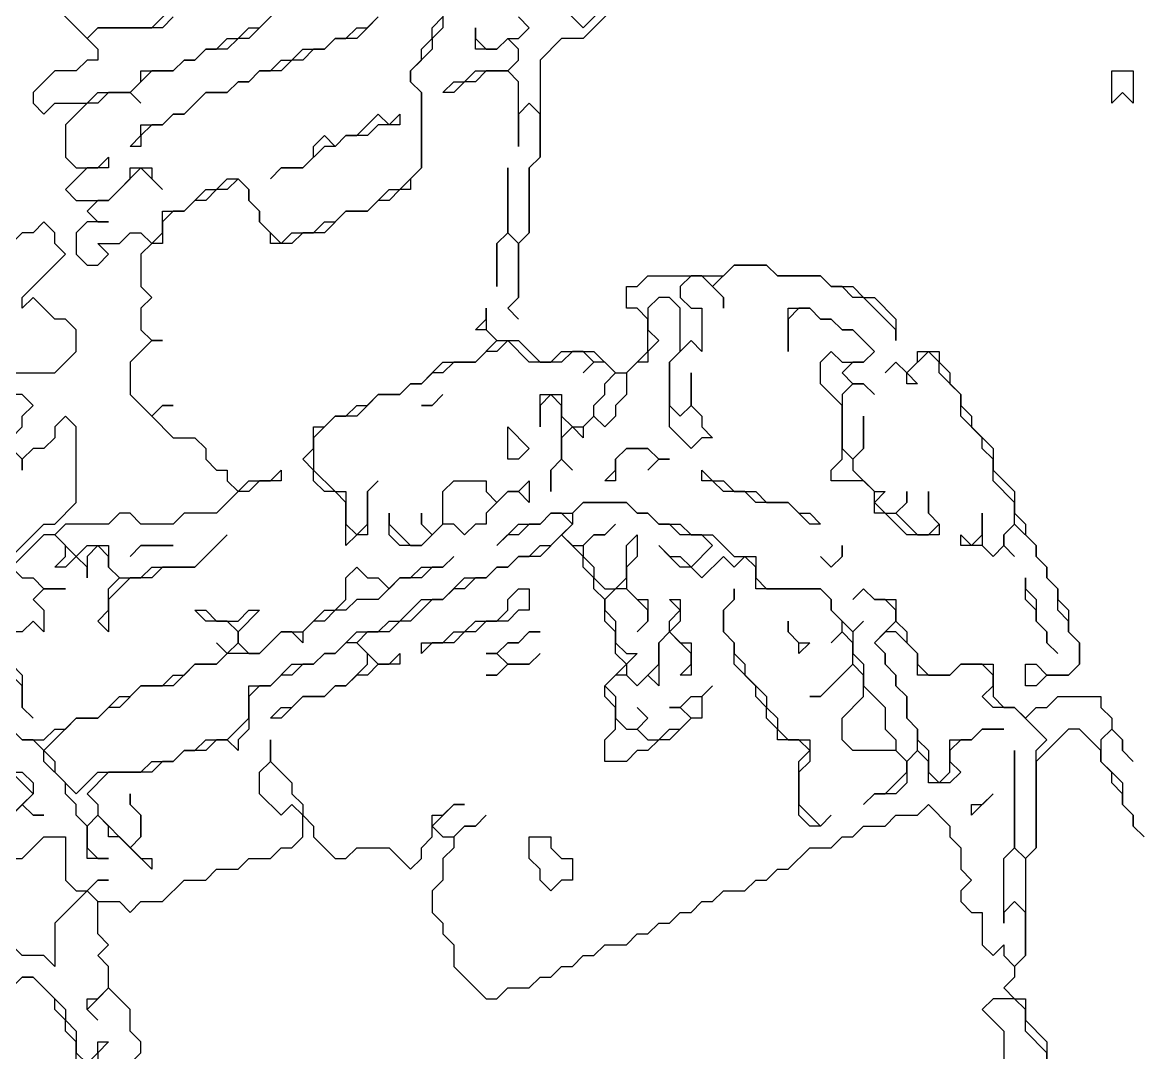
# Model space of a CAD drawing. Header units: metres. Extents: x 0 to 96.9, y 0 to 54.3.
# Drawn here: x 27.5 to 37.85, y 17 to 26.55 of the extents above; entities that cross this region are included whole.
import ezdxf

# ---------------------------------------------------------------- set-up
doc = ezdxf.new("R2010")
doc.units = ezdxf.units.M

msp = doc.modelspace()

# ---------------------------------------------------------------- linework, layer by layer
for points in [[(33.5, 27.2), (32.7, 26.4), (32.5, 26.4), (32.3, 26.2), (32.3, 25.3), (32.2, 25.2), (32.2, 24.6), (32.1, 24.5), (32.1, 24), (32, 23.9), (32.1, 23.8), (32, 23.9), (32.1, 24), (32.1, 24.5), (32, 24.6), (31.9, 24.5), (31.9, 24.1), (31.9, 24.5), (32, 24.6), (32, 25.2), (32, 24.6), (32.1, 24.5), (32.2, 24.6), (32.2, 25.2), (32.3, 25.3), (32.3, 25.7), (32.2, 25.8), (32.1, 25.7), (32.1, 25.4), (32.1, 26), (32, 26.1), (31.8, 26.1), (31.7, 26), (31.6, 26), (31.5, 25.9), (31.4, 25.9), (31.5, 26), (31.6, 26), (31.7, 26.1), (32, 26.1), (32.1, 26.2), (32.1, 26.3), (32, 26.4), (31.9, 26.3), (31.7, 26.3), (31.7, 26.5), (31.7, 26.4), (31.8, 26.3), (31.9, 26.3), (32, 26.4), (32.1, 26.4), (32.2, 26.5), (32.1, 26.6)], [(32.3, 26.9), (32.7, 26.5), (33.2, 27)], [(27.8, 26.7), (28.1, 26.4), (28.2, 26.5), (28.7, 26.5), (29, 26.8)], [(31.4, 26.7), (31.4, 26.5), (31.3, 26.4), (31.3, 26.3), (31.1, 26.1), (31.1, 26), (31.2, 25.9), (31.2, 25.2), (31.1, 25.1), (31.1, 25), (31, 25), (30.9, 24.9), (30.8, 24.9), (30.7, 24.8), (30.5, 24.8), (30.3, 24.6), (30.1, 24.6), (30, 24.5), (29.8, 24.5), (29.8, 24.6), (29.7, 24.7), (29.7, 24.8), (29.6, 24.9), (29.6, 25), (29.5, 25.1), (29.4, 25), (29.3, 25), (29.2, 24.9), (29.1, 24.9), (29, 24.8), (28.9, 24.8), (28.8, 24.7), (28.8, 24.5), (28.7, 24.5), (28.6, 24.4), (28.6, 24.1), (28.7, 24), (28.6, 23.9), (28.6, 23.7), (28.7, 23.6), (28.8, 23.6), (28.7, 23.6), (28.5, 23.4), (28.5, 23.1), (28.7, 22.9), (28.8, 23), (28.9, 23), (28.8, 23), (28.7, 22.9), (28.9, 22.7), (29.1, 22.7), (29.2, 22.6), (29.2, 22.5), (29.3, 22.4), (29.4, 22.4), (29.4, 22.3), (29.5, 22.2), (29.6, 22.3), (29.8, 22.3), (29.9, 22.4), (29.9, 22.3), (29.7, 22.3), (29.6, 22.2), (29.5, 22.2), (29.3, 22), (29, 22), (28.9, 21.9), (28.6, 21.9), (28.5, 22), (28.4, 22), (28.3, 21.9), (27.9, 21.9), (27.8, 21.8), (28, 21.6), (28.1, 21.7), (28.3, 21.7), (28.3, 21.5), (28.4, 21.4), (28.6, 21.4), (28.7, 21.5), (29.1, 21.5), (29.4, 21.8), (29.1, 21.5), (28.8, 21.5), (28.7, 21.4), (28.5, 21.4), (28.3, 21.2), (28.3, 20.9), (28.2, 21), (28.3, 21.1), (28.3, 21.3), (28.4, 21.4), (28.3, 21.5), (28.3, 21.6), (28.2, 21.7), (28.1, 21.6), (28.1, 21.4), (28.1, 21.5), (28, 21.6), (27.9, 21.5), (27.8, 21.5), (27.9, 21.6), (27.9, 21.7), (27.8, 21.8), (27.7, 21.8), (27.4, 21.5), (27.5, 21.4), (27.6, 21.4), (27.7, 21.3), (27.9, 21.3), (27.7, 21.3), (27.6, 21.2), (27.7, 21.1), (27.7, 20.9), (27.6, 21), (27.5, 20.9), (27.2, 20.9)], [(28.9, 26.6), (28.8, 26.5), (28.2, 26.5), (28.1, 26.4), (28.2, 26.3), (28.2, 26.2), (28.1, 26.2), (28, 26.1), (27.8, 26.1), (27.6, 25.9), (27.6, 25.8), (27.7, 25.7), (27.8, 25.8), (28.1, 25.8), (28.2, 25.9), (28.5, 25.9), (28.6, 26), (28.6, 26.1), (28.9, 26.1), (29, 26.2), (29.1, 26.2), (29.2, 26.3), (29.3, 26.3), (29.4, 26.4), (29.5, 26.4), (29.6, 26.5), (29.7, 26.5), (29.9, 26.7)], [(29.8, 26.6), (29.6, 26.4), (29.5, 26.4), (29.4, 26.3), (29.2, 26.3), (29.1, 26.2), (29, 26.2), (28.9, 26.1), (28.7, 26.1), (28.5, 25.9), (28.6, 25.8), (28.5, 25.9), (28.3, 25.9), (28.2, 25.8), (28.1, 25.8), (27.9, 25.6), (27.9, 25.3), (28, 25.2), (28.2, 25.2), (28.3, 25.3), (28.3, 25.2), (28.1, 25.2), (27.9, 25), (28, 24.9), (28.3, 24.9), (28.5, 25.1), (28.5, 25.2), (28.7, 25.2), (28.7, 25.1), (28.8, 25), (28.6, 25.2), (28.3, 24.9), (28.2, 24.9), (28.1, 24.8), (28.2, 24.7), (28.3, 24.7), (28.1, 24.7), (28, 24.6), (28, 24.4), (28.1, 24.3), (28.2, 24.3), (28.3, 24.4), (28.2, 24.5), (28.4, 24.5), (28.5, 24.6), (28.6, 24.6), (28.7, 24.5), (28.8, 24.6), (28.8, 24.8), (29, 24.8), (29.2, 25), (29.3, 25), (29.4, 25.1), (29.5, 25.1), (29.6, 25), (29.6, 24.9), (29.7, 24.8), (29.7, 24.7), (29.9, 24.5), (30, 24.6), (30.2, 24.6), (30.3, 24.7), (30.4, 24.7), (30.5, 24.8), (30.7, 24.8), (30.9, 25), (31, 25), (31.2, 25.2), (31.2, 25.9), (31.1, 26), (31.1, 26.1), (31.2, 26.2), (31.2, 26.3), (31.3, 26.4), (31.3, 26.5), (31.4, 26.6)], [(30.8, 26.6), (30.6, 26.4), (30.4, 26.4), (30.3, 26.3), (30.2, 26.3), (30.1, 26.2), (30, 26.2), (29.9, 26.1), (29.7, 26.1), (29.6, 26), (29.5, 26), (29.4, 25.9), (29.2, 25.9), (29, 25.7), (28.9, 25.7), (28.8, 25.6), (28.7, 25.6), (28.6, 25.5), (28.6, 25.4), (28.5, 25.4), (28.6, 25.5), (28.6, 25.6), (28.8, 25.6), (28.9, 25.7), (29, 25.7), (29.2, 25.9), (29.4, 25.9), (29.5, 26), (29.6, 26), (29.7, 26.1), (29.8, 26.1), (29.9, 26.2), (30, 26.2), (30.1, 26.3), (30.3, 26.3), (30.4, 26.4), (30.5, 26.4), (30.6, 26.5), (30.7, 26.5), (30.8, 26.6)], [(27.3, 23.3), (27.8, 23.3), (28, 23.5), (28, 23.7), (27.9, 23.8), (27.8, 23.8), (27.6, 24), (27.5, 23.9), (27.5, 24), (27.9, 24.4), (27.8, 24.5), (27.8, 24.6), (27.7, 24.7), (27.6, 24.6), (27.5, 24.6), (27.4, 24.5)], [(27.4, 22.7), (27.5, 22.8), (27.5, 22.9), (27.6, 23), (27.5, 23.1), (27.2, 23.1)], [(27.1, 21.3), (27.7, 21.9), (27.8, 21.9), (28, 22.1), (28, 22.8), (27.9, 22.9), (27.8, 22.8), (27.8, 22.7), (27.7, 22.6), (27.6, 22.6), (27.5, 22.5), (27.5, 22.4), (27.5, 22.5), (27.3, 22.7)], [(27.2, 20.2), (27.5, 19.9), (27.7, 19.9), (27.8, 20), (27.9, 20), (28, 20.1), (28.2, 20.1), (28.4, 20.3), (28.5, 20.3), (28.6, 20.4), (28.8, 20.4), (28.9, 20.5), (29, 20.5), (29.1, 20.6), (29.3, 20.6), (29.4, 20.7), (29.3, 20.8), (29.4, 20.7), (29.5, 20.8), (29.5, 20.9), (29.4, 21), (29.2, 21), (29.1, 21.1), (29.2, 21.1), (29.3, 21), (29.5, 21), (29.6, 21.1), (29.7, 21.1), (29.5, 20.9), (29.5, 20.8), (29.6, 20.7), (29.7, 20.7), (29.9, 20.9), (30.1, 20.9), (30.3, 21.1), (30.4, 21.1), (30.5, 21.2), (30.5, 21.4), (30.6, 21.5), (30.7, 21.4), (30.8, 21.4), (30.9, 21.3), (31, 21.4), (31.1, 21.4), (31.2, 21.5), (31.4, 21.5), (31.5, 21.6), (31.4, 21.5), (31.3, 21.5), (31.2, 21.4), (31, 21.4), (30.8, 21.2), (30.6, 21.2), (30.5, 21.1), (30.4, 21.1), (30.3, 21), (30.2, 21), (30.1, 20.9), (30.1, 20.8), (30, 20.9), (29.9, 20.9), (29.7, 20.7), (29.4, 20.7), (29.3, 20.6), (29.1, 20.6), (28.9, 20.4), (28.6, 20.4), (28.4, 20.2), (28.3, 20.2), (28.2, 20.1), (28, 20.1), (27.7, 19.8), (27.8, 19.7), (27.8, 19.6), (28, 19.4), (28.2, 19.6), (28.6, 19.6), (28.7, 19.7), (28.9, 19.7), (29, 19.8), (29.1, 19.8), (29.2, 19.9), (29.4, 19.9), (29.6, 20.1), (29.6, 20.4), (29.8, 20.4), (30, 20.6), (30.2, 20.6), (30.3, 20.7), (30.4, 20.7), (30.6, 20.9), (30.8, 20.9), (30.9, 21), (31, 21), (31.2, 21.2), (31.4, 21.2), (31.6, 21.4), (31.8, 21.4), (31.9, 21.5), (32, 21.5), (32.1, 21.6), (32.2, 21.6), (32.3, 21.7), (32.4, 21.7), (32.6, 21.9), (32.5, 22), (32.4, 22), (32.3, 21.9), (32.2, 21.9), (32.1, 21.8), (32, 21.8), (31.9, 21.7), (32.1, 21.9), (32.3, 21.9), (32.4, 22), (32.6, 22), (32.7, 22.1), (33.1, 22.1), (33.2, 22), (33.3, 22), (33.4, 21.9), (33.6, 21.9), (33.7, 21.8), (33.9, 21.8), (34.1, 21.6), (34.3, 21.6), (34.3, 21.4), (34.4, 21.3), (34.9, 21.3), (35, 21.2), (35, 21.1), (35.2, 20.9), (35.3, 21), (35.2, 20.9), (35.2, 20.7), (35.3, 20.6), (35.3, 20.4), (35.5, 20.2), (35.5, 20), (35.6, 19.9), (35.6, 19.8), (35.7, 19.7), (35.8, 19.8), (35.8, 20), (35.7, 20.1), (35.7, 20.3), (35.6, 20.4), (35.6, 20.5), (35.5, 20.6), (35.5, 20.7), (35.4, 20.8), (35.6, 21), (35.6, 21.1), (35.5, 21.2), (35.4, 21.2), (35.3, 21.3), (35.2, 21.2), (35.3, 21.3), (35.4, 21.2), (35.6, 21.2), (35.6, 21), (35.7, 20.9), (35.7, 20.8), (35.8, 20.7), (35.8, 20.6), (35.9, 20.5), (36.1, 20.5), (36.2, 20.6), (36.5, 20.6), (36.5, 20.3), (36.6, 20.2), (36.7, 20.2), (36.8, 20.1), (36.9, 20.2), (37, 20.2), (37.1, 20.3), (37.5, 20.3), (37.5, 20.2), (37.6, 20.1), (37.6, 20), (37.7, 19.9), (37.7, 19.8), (37.8, 19.7), (37.7, 19.8), (37.7, 19.9), (37.6, 20), (37.5, 19.9), (37.5, 19.7), (37.7, 19.5), (37.7, 19.3), (37.8, 19.2), (37.8, 19.1), (37.9, 19)], [(27.4, 18.8), (27.5, 18.8), (27.7, 19), (27.9, 19), (27.9, 18.6), (28, 18.5), (28.1, 18.5), (28.2, 18.6), (28.3, 18.6), (28.2, 18.6), (28.1, 18.5), (28.2, 18.4), (28.4, 18.4), (28.5, 18.3), (28.6, 18.4), (28.8, 18.4), (29, 18.6), (29.2, 18.6), (29.3, 18.7), (29.5, 18.7), (29.6, 18.8), (29.8, 18.8), (29.9, 18.9), (30, 18.9), (30.1, 19), (30.1, 19.2), (30, 19.3), (29.9, 19.2), (29.7, 19.4), (29.7, 19.6), (29.8, 19.7), (29.8, 19.9), (29.8, 19.7), (30, 19.5), (30, 19.4), (30.1, 19.3), (30.1, 19.2), (30.2, 19.1), (30.2, 19), (30.4, 18.8), (30.5, 18.8), (30.6, 18.9), (30.9, 18.9), (31.1, 18.7), (31.2, 18.8), (31.2, 18.9), (31.3, 19), (31.3, 19.2), (31.4, 19.2), (31.5, 19.3), (31.6, 19.3), (31.5, 19.3), (31.3, 19.1), (31.4, 19), (31.5, 19), (31.6, 19.1), (31.7, 19.1), (31.8, 19.2), (31.7, 19.1), (31.6, 19.1), (31.5, 19), (31.5, 18.9), (31.4, 18.8), (31.4, 18.6), (31.3, 18.5), (31.3, 18.3), (31.4, 18.2), (31.4, 18.1), (31.5, 18), (31.5, 17.8), (31.8, 17.5), (31.9, 17.5), (32, 17.6), (32.2, 17.6), (32.3, 17.7), (32.4, 17.7), (32.5, 17.8), (32.6, 17.8), (32.7, 17.9), (32.8, 17.9), (32.9, 18), (33.1, 18), (33.2, 18.1), (33.3, 18.1), (33.4, 18.2), (33.5, 18.2), (33.6, 18.3), (33.7, 18.3), (33.8, 18.4), (33.9, 18.4), (34, 18.5), (34.2, 18.5), (34.3, 18.6), (34.4, 18.6), (34.5, 18.7), (34.6, 18.7), (34.8, 18.9), (35, 18.9), (35.1, 19), (35.2, 19), (35.3, 19.1), (35.5, 19.1), (35.6, 19.2), (35.8, 19.2), (35.9, 19.3), (36.1, 19.1), (36.1, 19), (36.2, 18.9), (36.2, 18.7), (36.3, 18.6), (36.2, 18.5), (36.2, 18.4), (36.3, 18.3), (36.4, 18.3), (36.4, 18), (36.5, 17.9), (36.6, 18), (36.6, 17.9), (36.7, 17.8), (36.8, 17.9), (36.8, 18.3), (36.7, 18.4), (36.6, 18.3), (36.6, 18.2), (36.6, 18.8), (36.7, 18.9), (36.7, 19.8), (36.7, 18.9), (36.8, 18.8), (36.9, 18.9), (36.9, 19.8), (37, 19.9), (36.7, 20.2), (36.5, 20.2), (36.4, 20.3), (36.5, 20.4), (36.5, 20.5), (36.4, 20.6), (36.2, 20.6), (36.1, 20.5), (35.8, 20.5), (35.8, 20.7), (35.6, 20.9), (35.5, 20.9), (35.4, 20.8), (35.5, 20.7), (35.5, 20.6), (35.6, 20.5), (35.6, 20.4), (35.7, 20.3), (35.7, 20.1), (35.8, 20), (35.8, 19.9), (35.9, 19.8), (35.9, 19.6), (36, 19.5), (36.1, 19.6), (36.1, 19.9), (36.3, 19.9), (36.4, 20), (36.6, 20), (36.4, 20), (36.3, 19.9), (36.2, 19.9), (36.1, 19.8), (36.1, 19.7), (36.2, 19.6), (36.1, 19.5), (35.9, 19.5), (35.9, 19.7), (35.8, 19.8), (35.7, 19.7), (35.7, 19.5), (35.6, 19.4), (35.4, 19.4), (35.3, 19.3), (35.4, 19.4), (35.5, 19.4), (35.7, 19.6), (35.7, 19.7), (35.6, 19.8), (35.2, 19.8), (35.1, 19.9), (35.1, 20.1), (35.3, 20.3), (35.3, 20.5), (35.2, 20.6), (34.9, 20.3), (34.8, 20.3), (34.9, 20.3), (35.2, 20.6), (35.2, 20.8), (35.1, 20.9), (35, 20.8), (35.1, 20.9), (35.1, 21), (35, 21.1), (35, 21.2), (34.9, 21.3), (34.3, 21.3), (34.3, 21.5), (34.2, 21.6), (34.1, 21.5), (34, 21.6), (33.8, 21.4), (33.7, 21.5), (33.6, 21.5), (33.4, 21.7), (33.5, 21.6), (33.6, 21.6), (33.7, 21.5), (33.9, 21.7), (33.8, 21.8), (33.6, 21.8), (33.5, 21.9), (33.4, 21.9), (33.3, 22), (33.2, 22), (33.1, 22.1), (32.7, 22.1), (32.6, 22), (32.6, 21.9), (32.5, 21.8), (32.6, 21.7), (32.7, 21.7), (32.8, 21.8), (32.9, 21.8), (33, 21.9), (32.9, 21.8), (32.8, 21.8), (32.7, 21.7), (32.7, 21.6), (32.8, 21.5), (32.8, 21.4), (32.9, 21.3), (33, 21.3), (33.1, 21.4), (33.1, 21.7), (33.2, 21.8), (33.2, 21.6), (33.1, 21.5), (33.1, 21.3), (33.2, 21.2), (33.3, 21.2), (33.3, 21), (33.2, 20.9), (33.3, 21), (33.3, 21.1), (33.1, 21.3), (33, 21.3), (32.9, 21.2), (32.9, 21.1), (33, 21), (33, 20.8), (33.1, 20.7), (33.2, 20.7), (33.1, 20.6), (33.1, 20.5), (33.2, 20.4), (33.4, 20.6), (33.4, 20.8), (33.5, 20.9), (33.5, 21), (33.6, 21.1), (33.5, 21.2), (33.6, 21.2), (33.6, 21), (33.5, 20.9), (33.6, 20.8), (33.7, 20.8), (33.7, 20.5), (33.6, 20.5), (33.7, 20.6), (33.7, 20.7), (33.5, 20.9), (33.4, 20.8), (33.4, 20.4), (33.3, 20.5), (33.2, 20.4), (33.1, 20.5), (33, 20.5), (32.9, 20.4), (33, 20.3), (33, 20.1), (33.1, 20), (33.2, 20), (33.3, 20.1), (33.2, 20.2), (33.3, 20.1), (33.2, 20), (33.3, 19.9), (33.4, 19.9), (33.5, 20), (33.6, 20), (33.7, 20.1), (33.6, 20.2), (33.5, 20.2), (33.6, 20.2), (33.7, 20.3), (33.8, 20.3), (33.9, 20.4), (33.8, 20.3), (33.8, 20.1), (33.7, 20.1), (33.5, 19.9), (33.4, 19.9), (33.3, 19.8), (33.2, 19.8), (33.1, 19.7), (32.9, 19.7), (32.9, 19.9), (33, 20), (33, 20.2), (32.9, 20.3), (32.9, 20.4), (33.1, 20.6), (33, 20.7), (33, 20.9), (32.9, 21), (32.9, 21.2), (32.8, 21.3), (32.8, 21.4), (32.7, 21.5), (32.7, 21.6), (32.5, 21.8), (32.3, 21.6), (32.1, 21.6), (32, 21.5), (31.9, 21.5), (31.8, 21.4), (31.7, 21.4), (31.6, 21.3), (31.5, 21.3), (31.4, 21.2), (31.3, 21.2), (31.1, 21), (31, 21), (30.9, 20.9), (30.7, 20.9), (30.6, 20.8), (30.8, 20.6), (30.9, 20.6), (31, 20.7), (31, 20.6), (30.8, 20.6), (30.7, 20.5), (30.6, 20.5), (30.5, 20.4), (30.4, 20.4), (30.3, 20.3), (30.1, 20.3), (29.9, 20.1), (29.8, 20.1), (29.9, 20.2), (30, 20.2), (30.1, 20.3), (30.3, 20.3), (30.4, 20.4), (30.5, 20.4), (30.7, 20.6), (30.7, 20.7), (30.6, 20.8), (30.5, 20.8), (30.4, 20.7), (30.3, 20.7), (30.2, 20.6), (30.1, 20.6), (30, 20.5), (29.9, 20.5), (29.8, 20.4), (29.7, 20.4), (29.6, 20.3), (29.6, 20), (29.5, 19.9), (29.5, 19.8), (29.4, 19.9), (29.3, 19.9), (29.2, 19.8), (29, 19.8), (28.9, 19.7), (28.8, 19.7), (28.7, 19.6), (28.3, 19.6), (28.1, 19.4), (28.2, 19.3), (28.2, 19.2), (28.5, 18.9), (28.6, 19), (28.6, 19.2), (28.5, 19.3), (28.5, 19.4), (28.5, 19.3), (28.6, 19.2), (28.6, 19), (28.5, 18.9), (28.6, 18.8), (28.7, 18.8), (28.7, 18.7), (28.4, 19), (28.3, 19), (28.3, 19.1), (28.2, 19.2), (28.1, 19.1), (28.1, 18.9), (28.2, 18.8), (28.3, 18.8), (28.1, 18.8), (28.1, 19.1), (28, 19.2), (28, 19.3), (27.9, 19.4), (27.9, 19.5), (27.7, 19.7), (27.7, 19.8), (27.6, 19.9), (27.5, 19.9), (27.4, 20)], [(27.4, 20.6), (27.5, 20.5), (27.5, 20.2), (27.6, 20.1), (27.5, 20.2), (27.5, 20.4), (27.4, 20.5)], [(37.9, 19), (37.8, 19.1), (37.8, 19.2), (37.7, 19.3), (37.7, 19.4), (37.6, 19.5), (37.6, 19.6), (37.5, 19.7), (37.5, 19.8), (37.3, 20), (37.2, 20), (36.9, 19.7), (36.9, 18.9), (36.8, 18.8), (36.8, 17.9), (36.7, 17.8), (36.7, 17.7), (36.6, 17.6), (36.7, 17.5), (36.8, 17.5), (36.8, 17.3), (37, 17.1), (37, 16.9)], [(27.3, 19.1), (27.6, 19.4), (27.4, 19.6)], [(27.3, 19.6), (27.5, 19.6), (27.6, 19.5), (27.6, 19.4), (27.5, 19.3), (27.6, 19.2), (27.7, 19.2), (27.6, 19.2), (27.5, 19.3), (27.4, 19.2)], [(28.5, 16.9), (28.6, 17), (28.6, 17.1), (28.5, 17.2), (28.5, 17.4), (28.3, 17.6), (28.1, 17.4), (28.2, 17.3), (28.1, 17.4), (28.1, 17.5), (28.2, 17.5), (28.3, 17.6), (28.3, 17.8), (28.2, 17.9), (28.3, 18), (28.2, 18.1), (28.2, 18.4), (28.1, 18.5), (27.8, 18.2), (27.8, 17.8), (27.7, 17.9), (27.5, 17.9), (27.4, 18)], [(28, 16.7), (28, 17.1), (27.9, 17.2), (27.9, 17.3), (27.8, 17.4), (27.8, 17.5), (27.6, 17.7), (27.5, 17.7), (27.4, 17.6), (27.3, 17.6), (27.2, 17.5), (27, 17.5), (26.9, 17.4), (26.6, 17.4), (26.4, 17.2), (26.2, 17.2), (26.1, 17.1), (26, 17.1), (25.9, 17), (25.8, 17), (25.6, 16.8)], [(27.4, 17.6), (27.5, 17.7), (27.6, 17.7), (27.9, 17.4), (27.9, 17.3), (28, 17.2), (28, 17), (28.1, 16.9), (28.2, 17), (28.2, 17.1), (28.3, 17.1), (28.2, 17), (28.2, 16.9)], [(37, 16.8), (37, 17), (36.8, 17.2), (36.8, 17.4), (36.7, 17.5), (36.5, 17.5), (36.4, 17.4), (36.6, 17.2), (36.6, 16.9)]]:
    msp.add_lwpolyline(points)
for points in [[(37.6, 25.8), (37.6, 26.1), (37.8, 26.1), (37.8, 25.8), (37.7, 25.9)], [(29.8, 25.1), (29.9, 25.2), (30.1, 25.2), (30.2, 25.3), (30.2, 25.4), (30.3, 25.5), (30.4, 25.4), (30.5, 25.5), (30.6, 25.5), (30.8, 25.7), (30.9, 25.6), (31, 25.7), (31, 25.6), (30.8, 25.6), (30.7, 25.5), (30.5, 25.5), (30.4, 25.4), (30.3, 25.4), (30.1, 25.2), (29.9, 25.2)], [(30.5, 21.7), (30.5, 22.1), (30.4, 22.2), (30.3, 22.2), (30.2, 22.3), (30.2, 22.4), (30.1, 22.5), (30.2, 22.6), (30.2, 22.8), (30.3, 22.8), (30.4, 22.9), (30.5, 22.9), (30.6, 23), (30.7, 23), (30.8, 23.1), (31, 23.1), (31.1, 23.2), (31.2, 23.2), (31.4, 23.4), (31.7, 23.4), (31.9, 23.6), (31.8, 23.7), (31.7, 23.7), (31.8, 23.8), (31.8, 23.9), (31.8, 23.7), (31.9, 23.6), (32.1, 23.6), (32.3, 23.4), (32.4, 23.4), (32.5, 23.5), (32.8, 23.5), (33, 23.3), (33.1, 23.3), (33.3, 23.5), (33.3, 23.8), (33.2, 23.9), (33.1, 23.9), (33.1, 24.1), (33.2, 24.1), (33.3, 24.2), (34, 24.2), (34.1, 24.3), (34.4, 24.3), (34.5, 24.2), (34.9, 24.2), (35, 24.1), (35.2, 24.1), (35.3, 24), (35.4, 24), (35.6, 23.8), (35.6, 23.6), (35.6, 23.7), (35.3, 24), (35.2, 24), (35.1, 24.1), (35, 24.1), (34.9, 24.2), (34.5, 24.2), (34.4, 24.3), (34.1, 24.3), (33.9, 24.1), (34, 24), (34, 23.9), (34, 24), (33.8, 24.2), (33.7, 24.2), (33.6, 24.1), (33.6, 24), (33.7, 23.9), (33.8, 23.9), (33.8, 23.5), (33.7, 23.6), (33.5, 23.4), (33.5, 23), (33.6, 22.9), (33.7, 23), (33.7, 23.3), (33.7, 23), (33.8, 22.9), (33.8, 22.8), (33.9, 22.7), (33.8, 22.7), (33.7, 22.6), (33.5, 22.8), (33.5, 23.4), (33.6, 23.5), (33.6, 23.9), (33.5, 24), (33.4, 24), (33.3, 23.9), (33.3, 23.7), (33.4, 23.6), (33.3, 23.5), (33.3, 23.4), (33.2, 23.4), (33.1, 23.3), (33.1, 23.1), (33, 23), (33, 22.9), (32.9, 22.8), (32.8, 22.9), (32.7, 22.8), (32.7, 22.7), (32.6, 22.8), (32.5, 22.7), (32.5, 22.5), (32.6, 22.4), (32.5, 22.5), (32.4, 22.4), (32.4, 22.2), (32.4, 22.4), (32.5, 22.5), (32.5, 23), (32.4, 23.1), (32.3, 23), (32.3, 22.8), (32.3, 23.1), (32.5, 23.1), (32.5, 22.9), (32.6, 22.8), (32.7, 22.8), (32.8, 22.9), (32.8, 23), (32.9, 23.1), (32.9, 23.2), (33, 23.3), (32.9, 23.4), (32.8, 23.4), (32.7, 23.3), (32.8, 23.4), (32.7, 23.5), (32.6, 23.5), (32.5, 23.4), (32.2, 23.4), (32, 23.6), (31.9, 23.5), (31.8, 23.5), (31.7, 23.4), (31.5, 23.4), (31.4, 23.3), (31.3, 23.3), (31.2, 23.2), (31.1, 23.2), (31, 23.1), (30.8, 23.1), (30.6, 22.9), (30.4, 22.9), (30.2, 22.7), (30.2, 22.4), (30.4, 22.2), (30.5, 22.2), (30.5, 21.9), (30.6, 21.8), (30.7, 21.9), (30.7, 22.2), (30.8, 22.3), (30.7, 22.2), (30.7, 21.8), (30.6, 21.8)], [(35.7, 21.8), (35.5, 22), (35.4, 22), (35.4, 22.2), (35.3, 22.3), (35, 22.3), (35, 22.4), (35.1, 22.5), (35.1, 23), (34.9, 23.2), (34.9, 23.4), (35, 23.5), (35.1, 23.4), (35.3, 23.4), (35.4, 23.5), (35.2, 23.7), (35.1, 23.7), (35, 23.8), (34.9, 23.8), (34.8, 23.9), (34.7, 23.9), (34.6, 23.8), (34.6, 23.5), (34.6, 23.9), (34.8, 23.9), (34.9, 23.8), (35, 23.8), (35.1, 23.7), (35.2, 23.7), (35.4, 23.5), (35.3, 23.4), (35.2, 23.4), (35.1, 23.3), (35.2, 23.2), (35.3, 23.2), (35.4, 23.1), (35.3, 23.2), (35.2, 23.2), (35.1, 23.1), (35.1, 22.6), (35.2, 22.5), (35.3, 22.6), (35.3, 22.9), (35.3, 22.6), (35.2, 22.5), (35.2, 22.4), (35.4, 22.2), (35.5, 22.2), (35.4, 22.1), (35.5, 22), (35.6, 22), (35.7, 22.1), (35.7, 22.2), (35.7, 22.1), (35.6, 22), (35.8, 21.8), (35.9, 21.8), (36, 21.9), (35.9, 22), (35.9, 22.2), (35.9, 22), (36, 21.9), (36, 21.8)], [(36.8, 20.4), (36.8, 20.6), (36.9, 20.6), (37, 20.5), (37.2, 20.5), (37.3, 20.6), (37.3, 20.8), (37.2, 20.9), (37.2, 21), (37.1, 21.1), (37.1, 21.3), (37, 21.4), (37, 21.5), (36.9, 21.6), (36.9, 21.7), (36.7, 21.9), (36.6, 21.8), (36.6, 21.7), (36.7, 21.6), (36.6, 21.7), (36.5, 21.6), (36.4, 21.7), (36.2, 21.7), (36.2, 21.8), (36.3, 21.7), (36.4, 21.8), (36.4, 22), (36.4, 21.7), (36.5, 21.6), (36.6, 21.7), (36.6, 21.8), (36.7, 21.9), (36.7, 22.1), (36.5, 22.3), (36.5, 22.5), (36.4, 22.6), (36.4, 22.7), (36.2, 22.9), (36.2, 23.1), (36, 23.3), (36, 23.4), (35.9, 23.5), (35.7, 23.3), (35.8, 23.2), (35.7, 23.2), (35.7, 23.3), (35.6, 23.4), (35.5, 23.3), (35.6, 23.4), (35.7, 23.3), (35.8, 23.4), (35.8, 23.5), (36, 23.5), (36, 23.4), (36.1, 23.3), (36.1, 23.2), (36.2, 23.1), (36.2, 23), (36.3, 22.9), (36.3, 22.8), (36.5, 22.6), (36.5, 22.4), (36.7, 22.2), (36.7, 22), (36.8, 21.9), (36.8, 21.8), (36.9, 21.7), (36.9, 21.6), (37, 21.5), (37, 21.4), (37.1, 21.3), (37.1, 21.2), (37.2, 21.1), (37.2, 20.9), (37.3, 20.8), (37.3, 20.6), (37.2, 20.5), (37, 20.5), (36.9, 20.4)], [(31.2, 23), (31.3, 23), (31.4, 23.1), (31.3, 23)], [(32, 22.5), (32, 22.8), (32.2, 22.6), (32.1, 22.5)], [(32.9, 22.3), (33, 22.4), (33, 22.5), (33.1, 22.6), (33.3, 22.6), (33.4, 22.5), (33.5, 22.5), (33.4, 22.5), (33.3, 22.4), (33.4, 22.5), (33.3, 22.6), (33.1, 22.6), (33, 22.5), (33, 22.3)], [(34.8, 21.9), (34.6, 22.1), (34.3, 22.1), (34.2, 22.2), (34, 22.2), (33.9, 22.3), (33.8, 22.3), (33.8, 22.4), (33.9, 22.3), (34, 22.3), (34.1, 22.2), (34.3, 22.2), (34.4, 22.1), (34.6, 22.1), (34.7, 22), (34.8, 22), (34.9, 21.9)], [(31, 21.7), (30.9, 21.8), (30.9, 22), (30.9, 21.9), (31.1, 21.7), (31.2, 21.7), (31.3, 21.8), (31.2, 21.9), (31.2, 22), (31.2, 21.9), (31.3, 21.8), (31.4, 21.9), (31.4, 22.2), (31.5, 22.3), (31.8, 22.3), (31.8, 22.2), (31.9, 22.1), (32, 22.2), (32.1, 22.2), (32.2, 22.3), (32.2, 22.1), (32.1, 22.2), (32, 22.2), (31.8, 22), (31.8, 21.9), (31.7, 21.9), (31.6, 21.8), (31.5, 21.9), (31.4, 21.9), (31.2, 21.7)], [(28.5, 21.6), (28.6, 21.7), (28.9, 21.7), (28.6, 21.7)], [(35, 21.5), (34.9, 21.6), (35, 21.5), (35.1, 21.6), (35.1, 21.7), (35.1, 21.6)], [(37.1, 20.7), (37, 20.8), (37, 20.9), (36.9, 21), (36.9, 21.1), (36.8, 21.2), (36.8, 21.4), (36.8, 21.3), (36.9, 21.2), (36.9, 21), (37, 20.9), (37, 20.8)], [(31.2, 20.7), (31.2, 20.8), (31.4, 20.8), (31.5, 20.9), (31.6, 20.9), (31.7, 21), (31.9, 21), (32, 21.1), (32, 21.2), (32.1, 21.3), (32.2, 21.3), (32.2, 21.1), (32.1, 21.1), (32, 21), (31.8, 21), (31.7, 20.9), (31.6, 20.9), (31.5, 20.8), (31.3, 20.8)], [(34.8, 19.1), (34.7, 19.2), (34.7, 19.7), (34.8, 19.8), (34.7, 19.9), (34.5, 19.9), (34.5, 20), (34.4, 20.1), (34.4, 20.2), (34.3, 20.3), (34.3, 20.4), (34.1, 20.6), (34.1, 20.8), (34, 20.9), (34, 21.1), (34.1, 21.2), (34.1, 21.3), (34.1, 21.2), (34, 21.1), (34, 20.9), (34.1, 20.8), (34.1, 20.7), (34.2, 20.6), (34.2, 20.5), (34.4, 20.3), (34.4, 20.2), (34.5, 20.1), (34.5, 20), (34.6, 19.9), (34.8, 19.9), (34.8, 19.7), (34.7, 19.6), (34.7, 19.3), (34.9, 19.1), (35, 19.2), (34.9, 19.1)], [(34.7, 20.7), (34.7, 20.8), (34.6, 20.9), (34.6, 21), (34.6, 20.9), (34.7, 20.8), (34.8, 20.8)], [(31.8, 20.5), (31.9, 20.5), (32, 20.6), (31.9, 20.7), (31.8, 20.7), (31.9, 20.7), (32, 20.8), (32.1, 20.8), (32.2, 20.9), (32.3, 20.9), (32.2, 20.9), (32.1, 20.8), (32, 20.8), (31.9, 20.7), (32, 20.6), (32.2, 20.6), (32.3, 20.7), (32.2, 20.6), (32, 20.6), (31.9, 20.5)], [(36.3, 19.2), (36.3, 19.3), (36.4, 19.3), (36.5, 19.4)], [(32.4, 18.5), (32.3, 18.6), (32.3, 18.7), (32.2, 18.8), (32.2, 19), (32.4, 19), (32.4, 18.9), (32.5, 18.8), (32.6, 18.8), (32.6, 18.6), (32.5, 18.6)]]:
    msp.add_lwpolyline(points, close=True)

doc.saveas('drawing.dxf')
